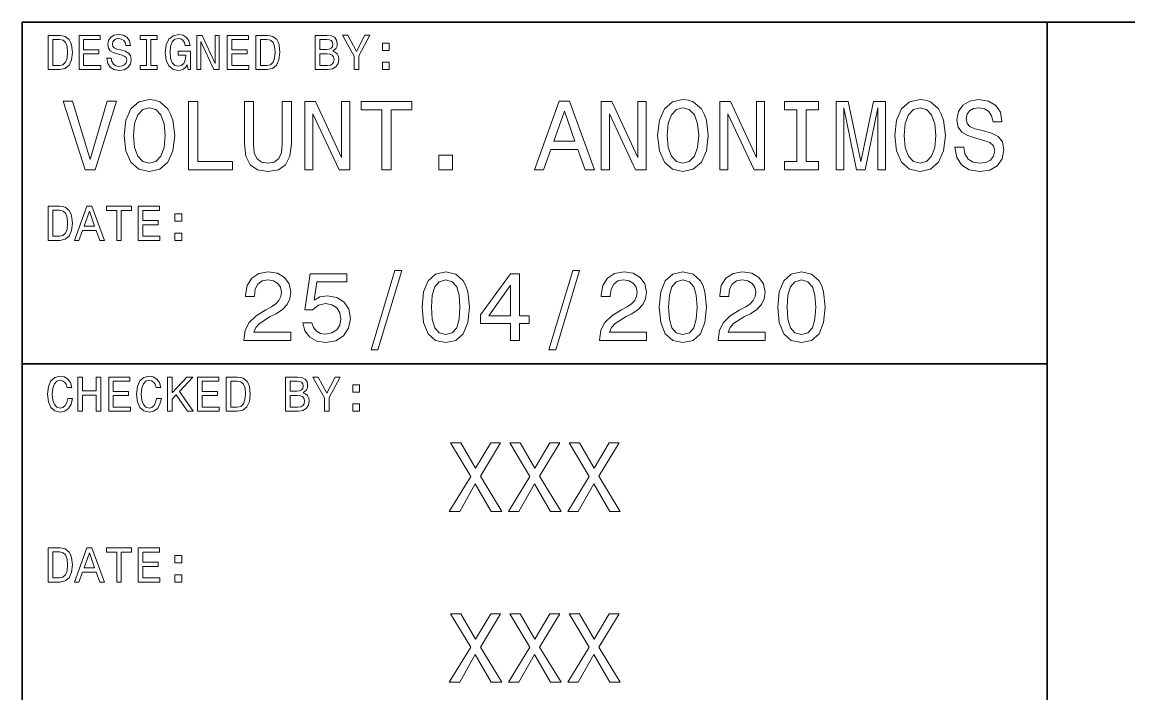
# Model space of a CAD drawing. Extents: x 0 to 594, y 0 to 420.
# Drawn here: x 394 to 442.58, y 40.51 to 70 of the extents above; entities that cross this region are included whole.
import ezdxf

# ---------------------------------------------------------------- set-up
doc = ezdxf.new("R2010")
doc.units = 0

msp = doc.modelspace()

# ---------------------------------------------------------------- linework, layer by layer
at = {"color": 7, "lineweight": 35}
for p, q in [((394, 10), (394, 70)), ((394, 70), (584, 70)), ((439, 14), (439, 70)), ((394, 55), (439, 55))]:
    msp.add_line(p, q, dxfattribs=at)
at = {"color": 7, "lineweight": 13}
for points in [[(395.648407, 69.418587), (395.149139, 69.418587), (395.149139, 67.918587), (395.648407, 67.918587), (395.884003, 67.966141), (396.059082, 68.110947), (396.167145, 68.346542), (396.206055, 68.668587), (396.171478, 68.997116), (396.128235, 69.126801), (396.067719, 69.230545), (395.892639, 69.371033), (395.778107, 69.405617)], [(395.63327, 69.239189), (395.797546, 69.206772), (395.909943, 69.107346), (395.976959, 68.930115), (395.998566, 68.668587), (395.974792, 68.415703), (395.907776, 68.238472), (395.793213, 68.132561), (395.63327, 68.097984), (395.350159, 68.097984), (395.350159, 69.239189)], [(396.497833, 67.918587), (397.448853, 67.918587), (397.448853, 68.100143), (396.696686, 68.100143), (396.696686, 68.60807), (397.36673, 68.60807), (397.36673, 68.78746), (396.696686, 68.78746), (396.696686, 69.23703), (397.431549, 69.23703), (397.431549, 69.418587), (396.497833, 69.418587)], [(397.911377, 68.413544), (397.714691, 68.413544), (397.757935, 68.184441), (397.865997, 68.015846), (398.03241, 67.914261), (398.257202, 67.877518), (398.479828, 67.912102), (398.64624, 68.007202), (398.752167, 68.156342), (398.791077, 68.353027), (398.758636, 68.530258), (398.667877, 68.644814), (398.520905, 68.720459), (398.324219, 68.776657), (398.155609, 68.817719), (398.04538, 68.865273), (397.982697, 68.934441), (397.963257, 69.042503), (397.982697, 69.139771), (398.03891, 69.213257), (398.125366, 69.26297), (398.244232, 69.280258), (398.365265, 69.258644), (398.460388, 69.200287), (398.523041, 69.103027), (398.553314, 68.971184), (398.75, 68.971184), (398.75, 68.975502), (398.715424, 69.178673), (398.613831, 69.329971), (398.453888, 69.425072), (398.237762, 69.457489), (398.043213, 69.425072), (397.891937, 69.33429), (397.794678, 69.193802), (397.760101, 69.012245), (397.788177, 68.850143), (397.870331, 68.739914), (398, 68.666428), (398.177246, 68.610229), (398.352295, 68.560516), (398.484161, 68.51297), (398.564117, 68.443802), (398.592224, 68.331413), (398.566284, 68.216858), (398.499268, 68.130402), (398.397705, 68.07637), (398.265839, 68.059074), (398.118866, 68.082855), (398.00647, 68.152016), (397.93515, 68.264404)], [(399.45462, 68.100143), (399.177948, 68.100143), (399.177948, 67.918587), (399.930115, 67.918587), (399.930115, 68.100143), (399.653473, 68.100143), (399.653473, 69.23703), (399.930115, 69.23703), (399.930115, 69.418587), (399.177948, 69.418587), (399.177948, 69.23703), (399.45462, 69.23703)], [(401.250732, 68.119598), (401.287476, 67.918587), (401.395538, 67.918587), (401.395538, 68.729103), (400.848694, 68.729103), (400.848694, 68.545387), (401.185883, 68.545387), (401.185883, 68.532417), (401.159943, 68.333572), (401.09079, 68.1866), (400.984863, 68.093658), (400.853027, 68.0634), (400.706055, 68.102303), (400.591492, 68.219017), (400.518005, 68.411385), (400.492065, 68.675072), (400.515839, 68.9366), (400.589325, 69.12896), (400.706055, 69.245674), (400.863831, 69.286743), (400.971893, 69.265129), (401.060516, 69.204613), (401.125366, 69.103027), (401.162109, 68.966858), (401.376068, 68.966858), (401.319885, 69.174347), (401.213989, 69.329971), (401.06485, 69.425072), (400.876801, 69.459656), (400.630402, 69.405617), (400.444519, 69.247841), (400.325653, 68.999275), (400.284576, 68.668587), (400.325653, 68.335732), (400.444519, 68.087173), (400.619598, 67.92939), (400.840057, 67.877518), (400.963257, 67.894814), (401.073486, 67.938042), (401.168579, 68.013687)], [(401.663544, 67.918587), (401.842926, 67.918587), (401.842926, 69.148415), (402.417877, 67.918587), (402.649139, 67.918587), (402.649139, 69.418587), (402.46759, 69.418587), (402.46759, 68.188759), (401.899139, 69.418587), (401.663544, 69.418587)], [(403.003601, 67.918587), (403.95462, 67.918587), (403.95462, 68.100143), (403.202454, 68.100143), (403.202454, 68.60807), (403.872467, 68.60807), (403.872467, 68.78746), (403.202454, 68.78746), (403.202454, 69.23703), (403.937317, 69.23703), (403.937317, 69.418587), (403.003601, 69.418587)], [(404.75647, 69.418587), (404.257202, 69.418587), (404.257202, 67.918587), (404.75647, 67.918587), (404.992065, 67.966141), (405.167145, 68.110947), (405.275208, 68.346542), (405.314117, 68.668587), (405.279541, 68.997116), (405.236298, 69.126801), (405.175781, 69.230545), (405.000732, 69.371033), (404.886169, 69.405617)], [(404.741364, 69.239189), (404.905609, 69.206772), (405.018005, 69.107346), (405.085022, 68.930115), (405.106628, 68.668587), (405.082855, 68.415703), (405.015839, 68.238472), (404.901306, 68.132561), (404.741364, 68.097984), (404.458221, 68.097984), (404.458221, 69.239189)], [(407.631134, 68.729103), (407.78241, 68.854469), (407.82132, 68.938759), (407.83429, 69.042503), (407.806183, 69.204613), (407.721893, 69.321327), (407.585724, 69.392647), (407.395538, 69.418587), (406.861664, 69.418587), (406.861664, 67.918587), (407.425781, 67.918587), (407.626801, 67.948845), (407.77594, 68.03746), (407.868866, 68.177956), (407.901306, 68.368156), (407.881836, 68.495674), (407.829987, 68.601585), (407.745667, 68.67939)], [(407.354462, 68.796112), (407.060516, 68.796112), (407.060516, 69.239189), (407.371765, 69.239189), (407.488464, 69.226227), (407.570618, 69.187317), (407.620331, 69.120316), (407.637604, 69.020889), (407.618164, 68.921471), (407.566284, 68.852303), (407.477661, 68.809074)], [(408.774506, 67.918587), (408.774506, 68.525932), (409.267303, 69.420746), (409.042511, 69.420746), (408.672913, 68.709656), (408.298981, 69.420746), (408.059082, 69.420746), (408.573486, 68.51297), (408.573486, 67.918587)], [(409.814117, 68.757202), (410.112396, 68.757202), (410.112396, 69.079247), (409.814117, 69.079247)], [(407.402008, 68.097984), (407.060516, 68.097984), (407.060516, 68.614555), (407.382568, 68.614555), (407.518738, 68.599426), (407.615997, 68.554031), (407.674347, 68.476227), (407.693817, 68.363831), (407.674347, 68.244957), (407.620331, 68.162827), (407.529541, 68.113113)], [(409.814117, 67.918587), (410.112396, 67.918587), (410.112396, 68.240631), (409.814117, 68.240631)], [(398.47406, 65.020172), (398.55188, 64.345818), (398.776642, 63.848701), (399.126801, 63.541786), (399.585022, 63.438038), (400.03891, 63.541786), (400.393372, 63.848701), (400.613831, 64.345818), (400.695953, 65.020172), (400.613831, 65.690201), (400.518738, 65.962532), (400.393372, 66.187317), (400.03891, 66.494232), (399.822754, 66.572044), (399.585022, 66.602303), (399.122467, 66.494232), (398.772339, 66.191643), (398.55188, 65.694527)], [(421.894806, 65.020172), (421.972626, 64.345818), (422.197388, 63.848701), (422.547546, 63.541786), (423.005768, 63.438038), (423.459656, 63.541786), (423.814117, 63.848701), (424.034576, 64.345818), (424.116699, 65.020172), (424.034576, 65.690201), (423.939484, 65.962532), (423.814117, 66.187317), (423.459656, 66.494232), (423.2435, 66.572044), (423.005768, 66.602303), (422.543213, 66.494232), (422.193085, 66.191643), (421.972626, 65.694527)], [(432.304016, 65.020172), (432.381836, 64.345818), (432.606628, 63.848701), (432.956787, 63.541786), (433.414978, 63.438038), (433.868866, 63.541786), (434.223328, 63.848701), (434.443787, 64.345818), (434.52594, 65.020172), (434.443787, 65.690201), (434.348694, 65.962532), (434.223328, 66.187317), (433.868866, 66.494232), (433.65274, 66.572044), (433.414978, 66.602303), (432.952454, 66.494232), (432.602295, 66.191643), (432.381836, 65.694527)], [(435.33429, 64.510086), (434.940918, 64.510086), (435.027374, 64.051872), (435.24353, 63.714695), (435.576355, 63.511528), (436.02594, 63.438038), (436.471191, 63.507202), (436.804047, 63.697407), (437.015839, 63.995678), (437.093658, 64.389046), (437.028809, 64.743515), (436.84726, 64.972618), (436.553314, 65.123917), (436.159943, 65.236313), (435.822754, 65.318443), (435.602295, 65.413544), (435.476929, 65.551872), (435.438049, 65.768013), (435.476929, 65.962532), (435.589325, 66.109512), (435.762238, 66.208931), (436, 66.243515), (436.242065, 66.200287), (436.432281, 66.083572), (436.557648, 65.889046), (436.618164, 65.625359), (437.011536, 65.625359), (437.011536, 65.634003), (436.942352, 66.040344), (436.739197, 66.342941), (436.419312, 66.533142), (435.98703, 66.597984), (435.597992, 66.533142), (435.29538, 66.351585), (435.100861, 66.070602), (435.031708, 65.707489), (435.087891, 65.383286), (435.252167, 65.162827), (435.511536, 65.015846), (435.865997, 64.903458), (436.216125, 64.804031), (436.479828, 64.708931), (436.639771, 64.570602), (436.695953, 64.345818), (436.644104, 64.116714), (436.510071, 63.943802), (436.306915, 63.835735), (436.043213, 63.801151), (435.749268, 63.848701), (435.524506, 63.98703), (435.381836, 64.211815)], [(397.734863, 66.524498), (396.982697, 63.969738), (396.208923, 66.524498), (395.798279, 66.524498), (396.766571, 63.520172), (397.198853, 63.520172), (398.145538, 66.524498)], [(398.889038, 65.020172), (398.936584, 65.543228), (399.079254, 65.927956), (399.299713, 66.161385), (399.585022, 66.243515), (399.865997, 66.161385), (400.086456, 65.92363), (400.229095, 65.538902), (400.280975, 65.020172), (400.229095, 64.497116), (400.086456, 64.112389), (399.865997, 63.878963), (399.585022, 63.801151), (399.299713, 63.878963), (399.079254, 64.112389), (398.936584, 64.492798)], [(401.309784, 63.520172), (403.237732, 63.520172), (403.237732, 63.883286), (401.707489, 63.883286), (401.707489, 66.520172), (401.309784, 66.520172)], [(403.75647, 64.661385), (403.816986, 64.12104), (404.007202, 63.736309), (404.327087, 63.51585), (404.789612, 63.438038), (405.247833, 63.51585), (405.567719, 63.736309), (405.757904, 64.116714), (405.822754, 64.661385), (405.822754, 66.520172), (405.420746, 66.520172), (405.420746, 64.639771), (405.381836, 64.272331), (405.265137, 64.008644), (405.066284, 63.853024), (404.789612, 63.801151), (404.504303, 63.853024), (404.305481, 64.008644), (404.188751, 64.268013), (404.154175, 64.639771), (404.154175, 66.520172), (403.75647, 66.520172)], [(406.406342, 63.520172), (406.765137, 63.520172), (406.765137, 65.979828), (407.914978, 63.520172), (408.377502, 63.520172), (408.377502, 66.520172), (408.014404, 66.520172), (408.014404, 64.060516), (406.877502, 66.520172), (406.406342, 66.520172)], [(409.79538, 63.520172), (410.193085, 63.520172), (410.193085, 66.157059), (411.100861, 66.157059), (411.100861, 66.520172), (408.88327, 66.520172), (408.88327, 66.157059), (409.79538, 66.157059)], [(416.48703, 63.520172), (416.884705, 63.520172), (417.200287, 64.402016), (418.397705, 64.402016), (418.713257, 63.520172), (419.119598, 63.520172), (418.021606, 66.524498), (417.580688, 66.524498)], [(417.338623, 64.769455), (417.801147, 66.092216), (418.263672, 64.769455)], [(419.417847, 63.520172), (419.776642, 63.520172), (419.776642, 65.979828), (420.926514, 63.520172), (421.389038, 63.520172), (421.389038, 66.520172), (421.02594, 66.520172), (421.02594, 64.060516), (419.889038, 66.520172), (419.417847, 66.520172)], [(422.309784, 65.020172), (422.357361, 65.543228), (422.5, 65.927956), (422.720459, 66.161385), (423.005768, 66.243515), (423.286743, 66.161385), (423.507202, 65.92363), (423.649841, 65.538902), (423.701721, 65.020172), (423.649841, 64.497116), (423.507202, 64.112389), (423.286743, 63.878963), (423.005768, 63.801151), (422.720459, 63.878963), (422.5, 64.112389), (422.357361, 64.492798)], [(424.622467, 63.520172), (424.981262, 63.520172), (424.981262, 65.979828), (426.131134, 63.520172), (426.593658, 63.520172), (426.593658, 66.520172), (426.23053, 66.520172), (426.23053, 64.060516), (425.093658, 66.520172), (424.622467, 66.520172)], [(428.011536, 63.883286), (427.458221, 63.883286), (427.458221, 63.520172), (428.962524, 63.520172), (428.962524, 63.883286), (428.40921, 63.883286), (428.40921, 66.157059), (428.962524, 66.157059), (428.962524, 66.520172), (427.458221, 66.520172), (427.458221, 66.157059), (428.011536, 66.157059)], [(429.731995, 63.520172), (430.06485, 63.520172), (430.06485, 66.243515), (430.626801, 63.520172), (430.998566, 63.520172), (431.556183, 66.243515), (431.556183, 63.520172), (431.893372, 63.520172), (431.893372, 66.520172), (431.365997, 66.520172), (430.812683, 63.874638), (430.263672, 66.520172), (429.731995, 66.520172)], [(432.719025, 65.020172), (432.766571, 65.543228), (432.90921, 65.927956), (433.129669, 66.161385), (433.414978, 66.243515), (433.695953, 66.161385), (433.916412, 65.92363), (434.059082, 65.538902), (434.110962, 65.020172), (434.059082, 64.497116), (433.916412, 64.112389), (433.695953, 63.878963), (433.414978, 63.801151), (433.129669, 63.878963), (432.90921, 64.112389), (432.766571, 64.492798)], [(412.298279, 63.520172), (412.894806, 63.520172), (412.894806, 64.164261), (412.298279, 64.164261)], [(395.648407, 61.918587), (395.149139, 61.918587), (395.149139, 60.418587), (395.648407, 60.418587), (395.884003, 60.466137), (396.059082, 60.61095), (396.167145, 60.846542), (396.206055, 61.168587), (396.171478, 61.497116), (396.128235, 61.626801), (396.067719, 61.730545), (395.892639, 61.871037), (395.778107, 61.905617)], [(395.63327, 61.739193), (395.797546, 61.706772), (395.909943, 61.607349), (395.976959, 61.430115), (395.998566, 61.168587), (395.974792, 60.915707), (395.907776, 60.738472), (395.793213, 60.632565), (395.63327, 60.59798), (395.350159, 60.59798), (395.350159, 61.739193)], [(396.294678, 60.418587), (396.49353, 60.418587), (396.651306, 60.859509), (397.25, 60.859509), (397.407776, 60.418587), (397.610962, 60.418587), (397.061951, 61.92075), (396.841492, 61.92075)], [(396.720459, 61.043228), (396.951721, 61.704609), (397.182983, 61.043228)], [(398.153473, 60.418587), (398.352295, 60.418587), (398.352295, 61.73703), (398.806183, 61.73703), (398.806183, 61.918587), (397.697418, 61.918587), (397.697418, 61.73703), (398.153473, 61.73703)], [(399.100159, 60.418587), (400.051147, 60.418587), (400.051147, 60.600143), (399.298981, 60.600143), (399.298981, 61.108067), (399.969025, 61.108067), (399.969025, 61.287464), (399.298981, 61.287464), (399.298981, 61.73703), (400.033875, 61.73703), (400.033875, 61.918587), (399.100159, 61.918587)], [(400.706055, 61.257202), (401.004333, 61.257202), (401.004333, 61.57925), (400.706055, 61.57925)], [(400.706055, 60.418587), (401.004333, 60.418587), (401.004333, 60.740631), (400.706055, 60.740631)], [(403.734863, 56.020172), (405.796814, 56.020172), (405.796814, 56.39193), (404.167145, 56.39193), (404.257904, 56.5951), (404.413544, 56.763687), (404.893372, 57.070606), (405.148407, 57.200287), (405.433716, 57.386166), (405.636871, 57.602306), (405.753601, 57.857349), (405.796814, 58.146973), (405.723328, 58.510086), (405.520172, 58.795387), (405.208923, 58.976944), (404.806915, 59.041786), (404.391937, 58.9683), (404.076355, 58.765129), (403.873199, 58.440922), (403.804016, 58.012966), (403.804016, 57.95245), (404.197388, 57.95245), (404.197388, 57.98703), (404.236298, 58.280979), (404.353027, 58.497116), (404.53891, 58.635445), (404.785309, 58.682995), (405.036011, 58.639771), (405.221893, 58.5317), (405.342926, 58.363113), (405.386169, 58.151295), (405.355896, 57.95245), (405.273773, 57.783859), (405.135437, 57.636887), (404.945251, 57.507202), (404.690186, 57.368874), (404.266571, 57.100864), (403.968292, 56.815559), (403.791046, 56.469738), (403.734863, 56.033142)], [(406.319885, 56.802593), (406.414978, 56.448128), (406.626801, 56.171471), (406.938019, 55.998558), (407.335724, 55.933716), (407.772339, 56.011528), (408.113831, 56.223343), (408.329956, 56.560516), (408.412109, 56.992794), (408.338623, 57.394814), (408.131104, 57.710373), (407.806915, 57.913544), (407.387604, 57.98703), (407.063385, 57.935158), (406.812683, 57.792507), (406.933716, 58.600864), (408.247833, 58.600864), (408.247833, 58.95533), (406.644073, 58.95533), (406.406342, 57.364552), (406.752167, 57.364552), (407.002869, 57.567722), (407.322754, 57.641209), (407.599426, 57.593658), (407.811218, 57.45533), (407.945251, 57.243515), (407.992798, 56.97118), (407.945251, 56.698845), (407.806915, 56.48703), (407.595093, 56.353024), (407.322754, 56.305473), (407.093658, 56.335735), (406.916412, 56.435158), (406.786743, 56.590778), (406.721893, 56.802593)], [(409.319885, 55.618156), (409.618134, 55.618156), (410.664246, 59.102306), (410.361664, 59.102306)], [(411.554749, 57.485592), (411.619598, 56.806915), (411.822754, 56.322765), (412.146973, 56.028816), (412.596527, 55.933716), (413.041779, 56.028816), (413.365997, 56.322765), (413.564819, 56.806915), (413.634003, 57.485592), (413.564819, 58.159943), (413.482697, 58.427952), (413.365997, 58.648415), (413.041779, 58.942364), (412.596527, 59.041786), (412.146973, 58.942364), (411.822754, 58.644093), (411.619598, 58.159943)], [(415.436584, 56.020172), (415.825653, 56.020172), (415.825653, 56.763687), (416.253601, 56.763687), (416.253601, 57.109509), (415.825653, 57.109509), (415.825653, 58.95533), (415.432281, 58.95533), (414.118134, 57.144093), (414.118134, 56.763687), (415.436584, 56.763687)], [(417.126801, 55.618156), (417.425049, 55.618156), (418.471161, 59.102306), (418.168579, 59.102306)], [(419.348694, 56.020172), (421.410645, 56.020172), (421.410645, 56.39193), (419.780975, 56.39193), (419.871765, 56.5951), (420.027374, 56.763687), (420.507202, 57.070606), (420.762238, 57.200287), (421.047546, 57.386166), (421.250702, 57.602306), (421.367432, 57.857349), (421.410645, 58.146973), (421.337158, 58.510086), (421.134003, 58.795387), (420.822754, 58.976944), (420.420746, 59.041786), (420.005768, 58.9683), (419.690186, 58.765129), (419.48703, 58.440922), (419.417847, 58.012966), (419.417847, 57.95245), (419.811218, 57.95245), (419.811218, 57.98703), (419.850128, 58.280979), (419.966858, 58.497116), (420.15274, 58.635445), (420.399139, 58.682995), (420.649841, 58.639771), (420.835724, 58.5317), (420.956757, 58.363113), (421, 58.151295), (420.969727, 57.95245), (420.887604, 57.783859), (420.749268, 57.636887), (420.559082, 57.507202), (420.304016, 57.368874), (419.880402, 57.100864), (419.582123, 56.815559), (419.404877, 56.469738), (419.348694, 56.033142)], [(421.963959, 57.485592), (422.028809, 56.806915), (422.231995, 56.322765), (422.556183, 56.028816), (423.005768, 55.933716), (423.450989, 56.028816), (423.775208, 56.322765), (423.97406, 56.806915), (424.043213, 57.485592), (423.97406, 58.159943), (423.891937, 58.427952), (423.775208, 58.648415), (423.450989, 58.942364), (423.005768, 59.041786), (422.556183, 58.942364), (422.231995, 58.644093), (422.028809, 58.159943)], [(424.553314, 56.020172), (426.615265, 56.020172), (426.615265, 56.39193), (424.985596, 56.39193), (425.076355, 56.5951), (425.231995, 56.763687), (425.711823, 57.070606), (425.966858, 57.200287), (426.252167, 57.386166), (426.455322, 57.602306), (426.572052, 57.857349), (426.615265, 58.146973), (426.541779, 58.510086), (426.338623, 58.795387), (426.027374, 58.976944), (425.625366, 59.041786), (425.210358, 58.9683), (424.894806, 58.765129), (424.69165, 58.440922), (424.622467, 58.012966), (424.622467, 57.95245), (425.015839, 57.95245), (425.015839, 57.98703), (425.054749, 58.280979), (425.171448, 58.497116), (425.35733, 58.635445), (425.603729, 58.682995), (425.854462, 58.639771), (426.040344, 58.5317), (426.161377, 58.363113), (426.20459, 58.151295), (426.174347, 57.95245), (426.092224, 57.783859), (425.953888, 57.636887), (425.763672, 57.507202), (425.508636, 57.368874), (425.085022, 57.100864), (424.786743, 56.815559), (424.609497, 56.469738), (424.553314, 56.033142)], [(427.168579, 57.485592), (427.233429, 56.806915), (427.436584, 56.322765), (427.760803, 56.028816), (428.210358, 55.933716), (428.655609, 56.028816), (428.979828, 56.322765), (429.17868, 56.806915), (429.247833, 57.485592), (429.17868, 58.159943), (429.096527, 58.427952), (428.979828, 58.648415), (428.655609, 58.942364), (428.210358, 59.041786), (427.760803, 58.942364), (427.436584, 58.644093), (427.233429, 58.159943)], [(411.969727, 57.485592), (412.004303, 58.008644), (412.112396, 58.384727), (412.306915, 58.605186), (412.596527, 58.682995), (412.881836, 58.605186), (413.076355, 58.384727), (413.184418, 58.008644), (413.219025, 57.485592), (413.184418, 56.958214), (413.076355, 56.58213), (412.881836, 56.361671), (412.596527, 56.288185), (412.306915, 56.361671), (412.112396, 56.58213), (412.004303, 56.958214)], [(414.481262, 57.109509), (415.436584, 58.453888), (415.436584, 57.109509)], [(422.378967, 57.485592), (422.413544, 58.008644), (422.521606, 58.384727), (422.716125, 58.605186), (423.005768, 58.682995), (423.291046, 58.605186), (423.485596, 58.384727), (423.593658, 58.008644), (423.628235, 57.485592), (423.593658, 56.958214), (423.485596, 56.58213), (423.291046, 56.361671), (423.005768, 56.288185), (422.716125, 56.361671), (422.521606, 56.58213), (422.413544, 56.958214)], [(427.583557, 57.485592), (427.618164, 58.008644), (427.726227, 58.384727), (427.920746, 58.605186), (428.210358, 58.682995), (428.495667, 58.605186), (428.690186, 58.384727), (428.798279, 58.008644), (428.832855, 57.485592), (428.798279, 56.958214), (428.690186, 56.58213), (428.495667, 56.361671), (428.210358, 56.288185), (427.920746, 56.361671), (427.726227, 56.58213), (427.618164, 56.958214)], [(396.000732, 53.476223), (395.957489, 53.294666), (395.886169, 53.164986), (395.786743, 53.085014), (395.670044, 53.059078), (395.529541, 53.09798), (395.419312, 53.214695), (395.345825, 53.4049), (395.322052, 53.668587), (395.345825, 53.930115), (395.417145, 54.122478), (395.527374, 54.239193), (395.670044, 54.280258), (395.773773, 54.258644), (395.862396, 54.198124), (395.931549, 54.100864), (395.979095, 53.966858), (396.184448, 53.966858), (396.119598, 54.172188), (396.007202, 54.327808), (395.85376, 54.425072), (395.670044, 54.459652), (395.440918, 54.405617), (395.265839, 54.254322), (395.153473, 54.005764), (395.114563, 53.668587), (395.153473, 53.331409), (395.265839, 53.082851), (395.440918, 52.929394), (395.670044, 52.877522), (395.871033, 52.918587), (396.033142, 53.033138), (396.147705, 53.22118), (396.208221, 53.476223)], [(396.450287, 52.918587), (396.651306, 52.918587), (396.651306, 53.623199), (397.252167, 53.623199), (397.252167, 52.918587), (397.451019, 52.918587), (397.451019, 54.418587), (397.252167, 54.418587), (397.252167, 53.806915), (396.651306, 53.806915), (396.651306, 54.418587), (396.450287, 54.418587)], [(397.798981, 52.918587), (398.75, 52.918587), (398.75, 53.100143), (397.997833, 53.100143), (397.997833, 53.608067), (398.667877, 53.608067), (398.667877, 53.787464), (397.997833, 53.787464), (397.997833, 54.23703), (398.732697, 54.23703), (398.732697, 54.418587), (397.798981, 54.418587)], [(399.904175, 53.476223), (399.860962, 53.294666), (399.789612, 53.164986), (399.690216, 53.085014), (399.573486, 53.059078), (399.432983, 53.09798), (399.322754, 53.214695), (399.249268, 53.4049), (399.225494, 53.668587), (399.249268, 53.930115), (399.320618, 54.122478), (399.430847, 54.239193), (399.573486, 54.280258), (399.677246, 54.258644), (399.765839, 54.198124), (399.835022, 54.100864), (399.882568, 53.966858), (400.087891, 53.966858), (400.023041, 54.172188), (399.910675, 54.327808), (399.757202, 54.425072), (399.573486, 54.459652), (399.344391, 54.405617), (399.169312, 54.254322), (399.056915, 54.005764), (399.018005, 53.668587), (399.056915, 53.331409), (399.169312, 53.082851), (399.344391, 52.929394), (399.573486, 52.877522), (399.774506, 52.918587), (399.936584, 53.033138), (400.051147, 53.22118), (400.111664, 53.476223)], [(400.386169, 52.918587), (400.585022, 52.918587), (400.585022, 53.45245), (400.762238, 53.642651), (401.265839, 52.918587), (401.507935, 52.918587), (400.90274, 53.787464), (401.490631, 54.418587), (401.226959, 54.418587), (400.585022, 53.724781), (400.585022, 54.418587), (400.386169, 54.418587)], [(401.702454, 52.918587), (402.653473, 52.918587), (402.653473, 53.100143), (401.901306, 53.100143), (401.901306, 53.608067), (402.57132, 53.608067), (402.57132, 53.787464), (401.901306, 53.787464), (401.901306, 54.23703), (402.636169, 54.23703), (402.636169, 54.418587), (401.702454, 54.418587)], [(403.455322, 54.418587), (402.956055, 54.418587), (402.956055, 52.918587), (403.455322, 52.918587), (403.690918, 52.966137), (403.865997, 53.11095), (403.97406, 53.346542), (404.01297, 53.668587), (403.978394, 53.997116), (403.93515, 54.126801), (403.874634, 54.230545), (403.699554, 54.371037), (403.585022, 54.405617)], [(406.329987, 53.729107), (406.481262, 53.854465), (406.520172, 53.938759), (406.533142, 54.042507), (406.505035, 54.204609), (406.420746, 54.321323), (406.284576, 54.392651), (406.094391, 54.418587), (405.560516, 54.418587), (405.560516, 52.918587), (406.124634, 52.918587), (406.325653, 52.948845), (406.474792, 53.037464), (406.567719, 53.177952), (406.600159, 53.368153), (406.580688, 53.495678), (406.528809, 53.601585), (406.444519, 53.679394)], [(407.473358, 52.918587), (407.473358, 53.525936), (407.966125, 54.42075), (407.741364, 54.42075), (407.371765, 53.709652), (406.997833, 54.42075), (406.757935, 54.42075), (407.272339, 53.512966), (407.272339, 52.918587)], [(403.440216, 54.239193), (403.604462, 54.206772), (403.716858, 54.107349), (403.783875, 53.930115), (403.805481, 53.668587), (403.781708, 53.415707), (403.714691, 53.238472), (403.600159, 53.132565), (403.440216, 53.09798), (403.157074, 53.09798), (403.157074, 54.239193)], [(406.053314, 53.796108), (405.759369, 53.796108), (405.759369, 54.239193), (406.070618, 54.239193), (406.187317, 54.226223), (406.26944, 54.187317), (406.319153, 54.120316), (406.336456, 54.020893), (406.317017, 53.921467), (406.265137, 53.852303), (406.176514, 53.809078)], [(408.51297, 53.757202), (408.811249, 53.757202), (408.811249, 54.07925), (408.51297, 54.07925)], [(406.100861, 53.09798), (405.759369, 53.09798), (405.759369, 53.614552), (406.081421, 53.614552), (406.21759, 53.599422), (406.31485, 53.554035), (406.373199, 53.476223), (406.392639, 53.363831), (406.373199, 53.244957), (406.319153, 53.162823), (406.228394, 53.11311)], [(408.51297, 52.918587), (408.811249, 52.918587), (408.811249, 53.240631), (408.51297, 53.240631)], [(412.752136, 48.520172), (413.206024, 48.520172), (413.893372, 49.734871), (414.593658, 48.520172), (415.051849, 48.520172), (414.113831, 50.0634), (415.004303, 51.524494), (414.567719, 51.524494), (413.906311, 50.413544), (413.257904, 51.524494), (412.804016, 51.524494), (413.690186, 50.059078)], [(415.354462, 48.520172), (415.80835, 48.520172), (416.495667, 49.734871), (417.195953, 48.520172), (417.654175, 48.520172), (416.716125, 50.0634), (417.606628, 51.524494), (417.170013, 51.524494), (416.508636, 50.413544), (415.860229, 51.524494), (415.406311, 51.524494), (416.29248, 50.059078)], [(417.956757, 48.520172), (418.410645, 48.520172), (419.097961, 49.734871), (419.798248, 48.520172), (420.25647, 48.520172), (419.31842, 50.0634), (420.208923, 51.524494), (419.772308, 51.524494), (419.110931, 50.413544), (418.462524, 51.524494), (418.008636, 51.524494), (418.894806, 50.059078)], [(395.648407, 46.918587), (395.149139, 46.918587), (395.149139, 45.418587), (395.648407, 45.418587), (395.884003, 45.466137), (396.059082, 45.61095), (396.167145, 45.846542), (396.206055, 46.168587), (396.171478, 46.497116), (396.128235, 46.626801), (396.067719, 46.730545), (395.892639, 46.871037), (395.778107, 46.905617)], [(395.63327, 46.739193), (395.797546, 46.706772), (395.909943, 46.607349), (395.976959, 46.430115), (395.998566, 46.168587), (395.974792, 45.915707), (395.907776, 45.738472), (395.793213, 45.632565), (395.63327, 45.59798), (395.350159, 45.59798), (395.350159, 46.739193)], [(396.294678, 45.418587), (396.49353, 45.418587), (396.651306, 45.859509), (397.25, 45.859509), (397.407776, 45.418587), (397.610962, 45.418587), (397.061951, 46.92075), (396.841492, 46.92075)], [(396.720459, 46.043228), (396.951721, 46.704609), (397.182983, 46.043228)], [(398.153473, 45.418587), (398.352295, 45.418587), (398.352295, 46.73703), (398.806183, 46.73703), (398.806183, 46.918587), (397.697418, 46.918587), (397.697418, 46.73703), (398.153473, 46.73703)], [(399.100159, 45.418587), (400.051147, 45.418587), (400.051147, 45.600143), (399.298981, 45.600143), (399.298981, 46.108067), (399.969025, 46.108067), (399.969025, 46.287464), (399.298981, 46.287464), (399.298981, 46.73703), (400.033875, 46.73703), (400.033875, 46.918587), (399.100159, 46.918587)], [(400.706055, 46.257202), (401.004333, 46.257202), (401.004333, 46.57925), (400.706055, 46.57925)], [(400.706055, 45.418587), (401.004333, 45.418587), (401.004333, 45.740631), (400.706055, 45.740631)], [(412.752136, 41.020172), (413.206024, 41.020172), (413.893372, 42.234871), (414.593658, 41.020172), (415.051849, 41.020172), (414.113831, 42.5634), (415.004303, 44.024494), (414.567719, 44.024494), (413.906311, 42.913544), (413.257904, 44.024494), (412.804016, 44.024494), (413.690186, 42.559078)], [(415.354462, 41.020172), (415.80835, 41.020172), (416.495667, 42.234871), (417.195953, 41.020172), (417.654175, 41.020172), (416.716125, 42.5634), (417.606628, 44.024494), (417.170013, 44.024494), (416.508636, 42.913544), (415.860229, 44.024494), (415.406311, 44.024494), (416.29248, 42.559078)], [(417.956757, 41.020172), (418.410645, 41.020172), (419.097961, 42.234871), (419.798248, 41.020172), (420.25647, 41.020172), (419.31842, 42.5634), (420.208923, 44.024494), (419.772308, 44.024494), (419.110931, 42.913544), (418.462524, 44.024494), (418.008636, 44.024494), (418.894806, 42.559078)]]:
    msp.add_lwpolyline(points, close=True, dxfattribs=at)

doc.saveas('drawing.dxf')
